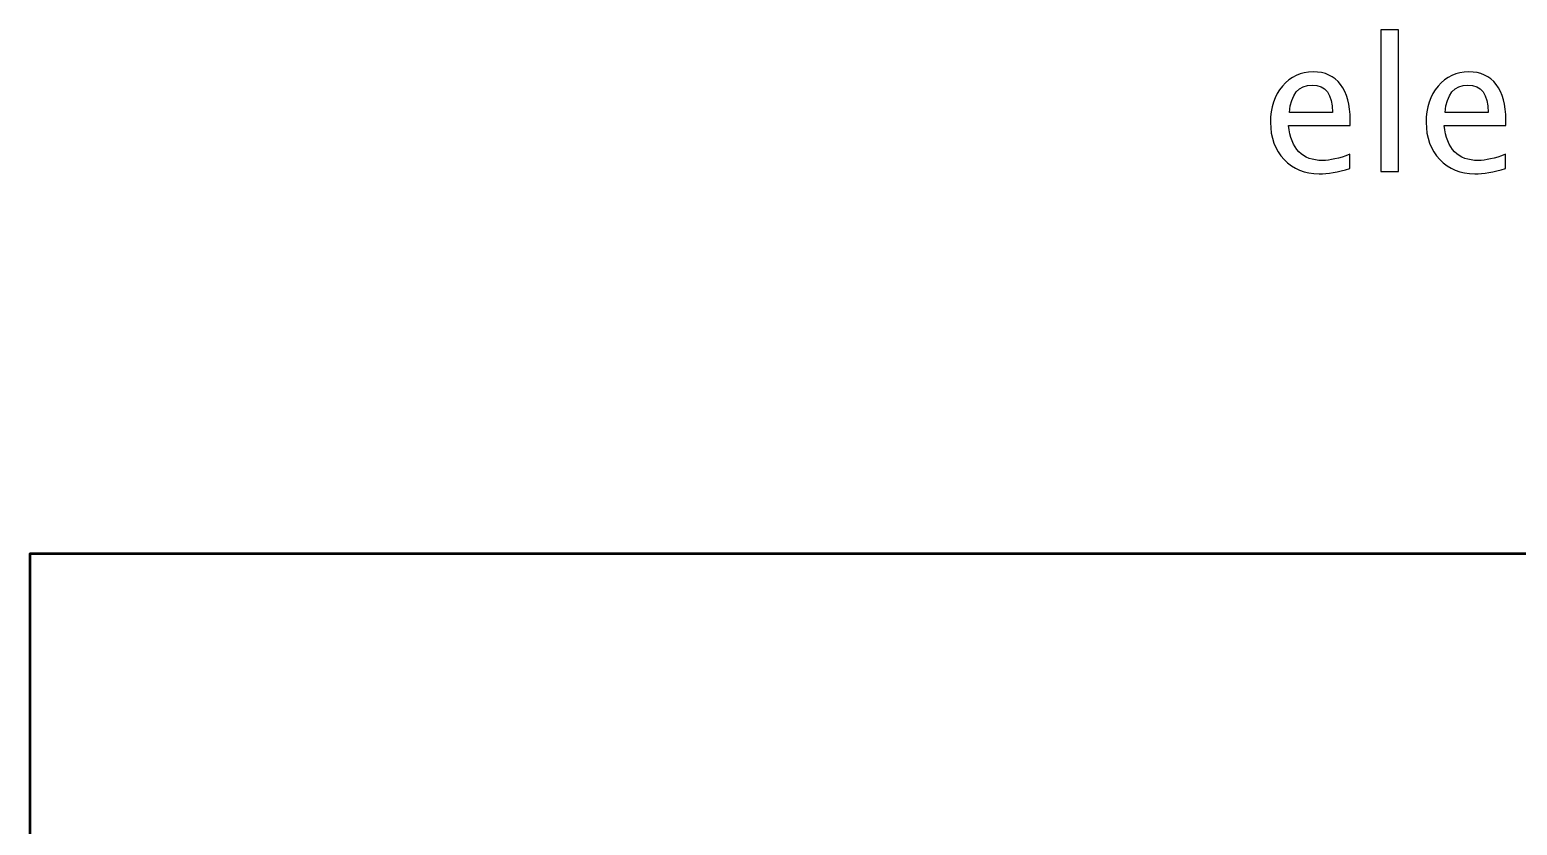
# Model space of a CAD drawing. Header units: centimetres. Extents: x -206 to 200, y -220 to 221.
# Drawn here: x -169 to -158.73, y 172.13 to 177.62 of the extents above; entities that cross this region are included whole.
import ezdxf

# ---------------------------------------------------------------- set-up
doc = ezdxf.new("R2010")
doc.units = ezdxf.units.CM
doc.header["$MEASUREMENT"] = 0
doc.layers.add('Layer 1', color=7, linetype='Continuous')

msp = doc.modelspace()

# ---------------------------------------------------------------- linework, layer by layer
at = {"layer": 'Layer 1', "lineweight": 53}
msp.add_lwpolyline([(-169, 114), (-109, 114), (-109, 174), (-169, 174), (-169, 114)], close=True, dxfattribs=at)
at = {"layer": 'Layer 1'}
for points, knots in [([(-159.67315, 176.63997), (-159.67315, 176.63997), (-159.67315, 177.61914), (-159.67315, 177.61914), (-159.67315, 177.61914), (-159.67315, 177.61914), (-159.55123, 177.61914), (-159.55123, 177.61914), (-159.55123, 177.61914), (-159.55123, 177.61914), (-159.55123, 176.63997), (-159.55123, 176.63997), (-159.55123, 176.63997), (-159.55123, 176.63997), (-159.67315, 176.63997), (-159.67315, 176.63997)], [0, 0, 0, 0, 0.2, 0.2, 0.2, 0.2, 0.4, 0.4, 0.4, 0.4, 0.6, 0.6, 0.6, 0.6, 1, 1, 1, 1]), ([(-159.88672, 176.66156), (-159.96863, 176.63701), (-160.0387, 176.62473), (-160.09712, 176.62473), (-160.09712, 176.62473), (-160.19681, 176.62473), (-160.27788, 176.65775), (-160.34032, 176.72358), (-160.34032, 176.72358), (-160.40276, 176.78941), (-160.43409, 176.87471), (-160.43409, 176.9797), (-160.43409, 176.9797), (-160.43409, 177.08151), (-160.40657, 177.16512), (-160.35133, 177.23052), (-160.35133, 177.23052), (-160.29608, 177.29571), (-160.22539, 177.32831), (-160.13924, 177.32831), (-160.13924, 177.32831), (-160.05775, 177.32831), (-159.99467, 177.29931), (-159.95022, 177.24132), (-159.95022, 177.24132), (-159.90577, 177.18332), (-159.88354, 177.10119), (-159.88354, 176.99472), (-159.88354, 176.99472), (-159.88354, 176.99472), (-159.88418, 176.95747), (-159.88418, 176.95747), (-159.88418, 176.95747), (-159.88418, 176.95747), (-160.30963, 176.95747), (-160.30963, 176.95747), (-160.30963, 176.95747), (-160.29185, 176.7966), (-160.21332, 176.71617), (-160.07426, 176.71617), (-160.07426, 176.71617), (-160.02324, 176.71617), (-159.9608, 176.73056), (-159.88672, 176.75935), (-159.88672, 176.75935), (-159.88672, 176.75935), (-159.88672, 176.66156), (-159.88672, 176.66156)], [0, 0, 0, 0, 0.07692308, 0.07692308, 0.07692308, 0.07692308, 0.15384615, 0.15384615, 0.15384615, 0.15384615, 0.23076923, 0.23076923, 0.23076923, 0.23076923, 0.30769231, 0.30769231, 0.30769231, 0.30769231, 0.38461538, 0.38461538, 0.38461538, 0.38461538, 0.46153846, 0.46153846, 0.46153846, 0.46153846, 0.53846154, 0.53846154, 0.53846154, 0.53846154, 0.61538462, 0.61538462, 0.61538462, 0.61538462, 0.69230769, 0.69230769, 0.69230769, 0.69230769, 0.76923077, 0.76923077, 0.76923077, 0.76923077, 0.84615385, 0.84615385, 0.84615385, 0.84615385, 1, 1, 1, 1]), ([(-158.81209, 176.66156), (-158.894, 176.63701), (-158.96407, 176.62473), (-159.02249, 176.62473), (-159.02249, 176.62473), (-159.12218, 176.62473), (-159.20325, 176.65775), (-159.26569, 176.72358), (-159.26569, 176.72358), (-159.32813, 176.78941), (-159.35946, 176.87471), (-159.35946, 176.9797), (-159.35946, 176.9797), (-159.35946, 177.08151), (-159.33194, 177.16512), (-159.2767, 177.23052), (-159.2767, 177.23052), (-159.22145, 177.29571), (-159.15076, 177.32831), (-159.06461, 177.32831), (-159.06461, 177.32831), (-158.98312, 177.32831), (-158.92004, 177.29931), (-158.87559, 177.24132), (-158.87559, 177.24132), (-158.83114, 177.18332), (-158.80891, 177.10119), (-158.80891, 176.99472), (-158.80891, 176.99472), (-158.80891, 176.99472), (-158.80955, 176.95747), (-158.80955, 176.95747), (-158.80955, 176.95747), (-158.80955, 176.95747), (-159.235, 176.95747), (-159.235, 176.95747), (-159.235, 176.95747), (-159.21722, 176.7966), (-159.13869, 176.71617), (-158.99963, 176.71617), (-158.99963, 176.71617), (-158.94861, 176.71617), (-158.88617, 176.73056), (-158.81209, 176.75935), (-158.81209, 176.75935), (-158.81209, 176.75935), (-158.81209, 176.66156), (-158.81209, 176.66156)], [0, 0, 0, 0, 0.07692308, 0.07692308, 0.07692308, 0.07692308, 0.15384615, 0.15384615, 0.15384615, 0.15384615, 0.23076923, 0.23076923, 0.23076923, 0.23076923, 0.30769231, 0.30769231, 0.30769231, 0.30769231, 0.38461538, 0.38461538, 0.38461538, 0.38461538, 0.46153846, 0.46153846, 0.46153846, 0.46153846, 0.53846154, 0.53846154, 0.53846154, 0.53846154, 0.61538462, 0.61538462, 0.61538462, 0.61538462, 0.69230769, 0.69230769, 0.69230769, 0.69230769, 0.76923077, 0.76923077, 0.76923077, 0.76923077, 0.84615385, 0.84615385, 0.84615385, 0.84615385, 1, 1, 1, 1]), ([(-160.30328, 177.04891), (-160.30328, 177.04891), (-160.0061, 177.04891), (-160.0061, 177.04891), (-160.0061, 177.04891), (-160.0061, 177.17422), (-160.05288, 177.23687), (-160.14622, 177.23687), (-160.14622, 177.23687), (-160.2402, 177.23687), (-160.29248, 177.17422), (-160.30328, 177.04891)], [0, 0, 0, 0, 0.25, 0.25, 0.25, 0.25, 0.5, 0.5, 0.5, 0.5, 1, 1, 1, 1]), ([(-159.22865, 177.04891), (-159.22865, 177.04891), (-158.93147, 177.04891), (-158.93147, 177.04891), (-158.93147, 177.04891), (-158.93147, 177.17422), (-158.97825, 177.23687), (-159.07159, 177.23687), (-159.07159, 177.23687), (-159.16557, 177.23687), (-159.21785, 177.17422), (-159.22865, 177.04891)], [0, 0, 0, 0, 0.25, 0.25, 0.25, 0.25, 0.5, 0.5, 0.5, 0.5, 1, 1, 1, 1])]:
    msp.add_open_spline(points, degree=3, knots=knots, dxfattribs=at)

doc.saveas('drawing.dxf')
